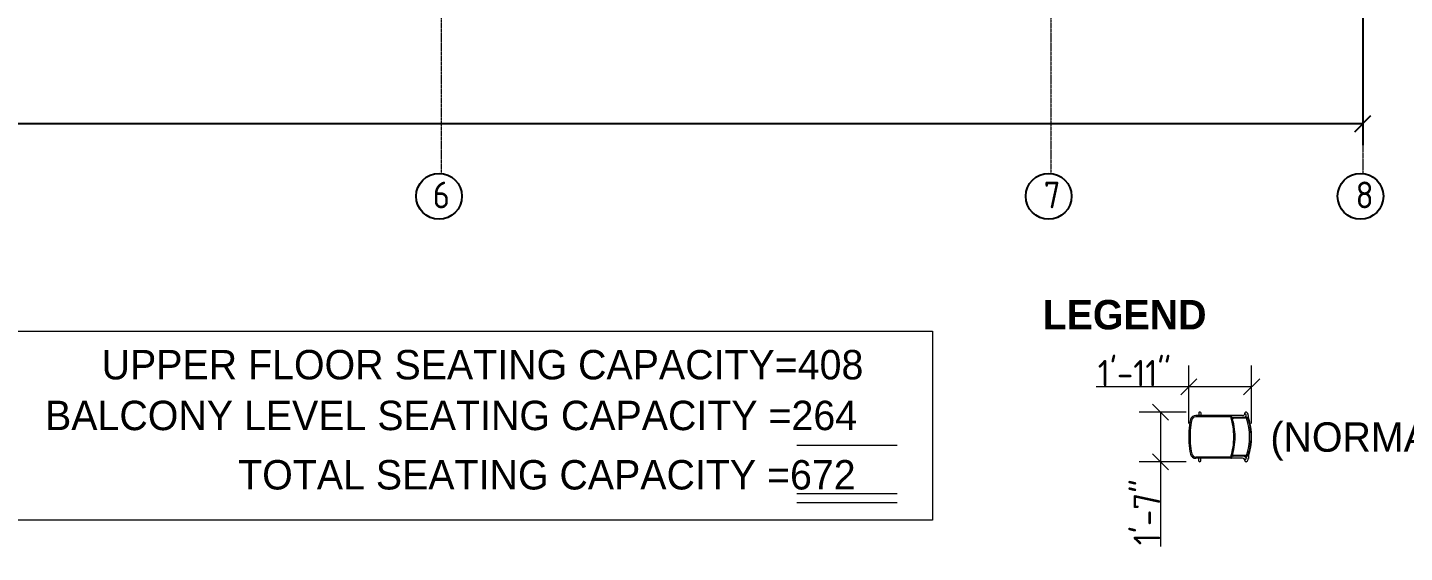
# Model space of a CAD drawing. Extents: x -95606 to 113309, y -42160 to -940.
# Drawn here: x -41603 to -41088, y -20397 to -20201 of the extents above; entities that cross this region are included whole.
import ezdxf

# ---------------------------------------------------------------- set-up
doc = ezdxf.new("R2010")
doc.units = 0
doc.header["$LTSCALE"] = 0.02
doc.header["$MEASUREMENT"] = 0
doc.header["$PDMODE"] = 3
doc.header["$PDSIZE"] = -2
doc.linetypes.add('ACAD_ISO04W100', pattern=[30, 24, -3, 0, -3])
doc.linetypes.add('CENTERX2', pattern=[101.6, 63.5, -12.7, 12.7, -12.7])
doc.layers.get('0').update_dxf_attribs({"linetype": 'CONTINUOUS'})
doc.layers.get('DEFPOINTS').update_dxf_attribs({"linetype": 'CONTINUOUS'})
for name, color, linetype, lineweight in [('dimension', 250, 'CONTINUOUS', 18), ('DOOR WIN TEXT', 102, 'CONTINUOUS', 25), ('RBH CENTER LINE', 1, 'ACAD_ISO04W100', 13), ('RBH DIMENSIONS', 8, 'CONTINUOUS', 15), ('RBH TEXT', 50, 'CONTINUOUS', 13), ('RBH TEXT FRAME', 90, 'CONTINUOUS', 25), ('RBH WALL - 0.18', 252, 'CONTINUOUS', 18), ('RBH WALL - 0.30', 7, 'CONTINUOUS', 30), ('RBH-FURNITURE', 112, 'CONTINUOUS', 15)]:
    doc.layers.add(name, color=color, linetype=linetype, lineweight=lineweight)
doc.styles.add('RBH-225', font='ARIALN.TTF', dxfattribs={"height": 225})
doc.styles.get("Standard").update_dxf_attribs({"font": 'ISOCP'})
doc.dimstyles.new('RBH DIM 01', dxfattribs={"dimtxt": 10, "dimasz": 6, "dimexe": 8, "dimexo": 5, "dimgap": 0.09, "dimtad": 1, "dimdec": 0, "dimzin": 0, "dimdsep": 46, "dimlunit": 4, "dimtxsty": 'Standard', "dimblk": 'OBLIQUE', "dimcen": 0.09, "dimclrd": 4, "dimclre": 1, "dimclrt": 2, "dimadec": 0, "dimazin": 0, "dimtfac": 1, "dimtdec": 0, "dimtofl": 0, "dimtmove": 0, "dimatfit": 3, "dimldrblk": 'OPEN30', "dimfxl": 1, "dimtolj": 1, "dimtzin": 0, "dimlwd": -1, "dimlwe": -1, "dimarcsym": 0})

# ---------------------------------------------------------------- blocks, each defined once
blk = doc.blocks.new('_Oblique')
at = {"color": 0, "linetype": 'ByBlock', "lineweight": -2}
blk.add_line((-0.5, -0.5), (0.5, 0.5), dxfattribs=at)
blk = doc.blocks.new('*D1021')
at = {"layer": 'DEFPOINTS', "color": 0, "lineweight": -2, "ltscale": 0.75, "transparency": 16777216}
for p in [(-42515.37, -20133.46), (-41103.39, -20133.46), (-41103.39, -20237.03)]:
    blk.add_point(p, dxfattribs=at)
at = {"layer": 'DOOR WIN TEXT', "color": 1, "ltscale": 0.75, "transparency": 16777216}
for p, q in [((-42515.37, -20138.46), (-42515.37, -20245.03)), ((-41103.39, -20138.46), (-41103.39, -20245.03))]:
    blk.add_line(p, q, dxfattribs=at)
at = {"layer": 'DOOR WIN TEXT', "color": 4, "ltscale": 0.75, "transparency": 16777216}
blk.add_line((-42515.37, -20237.03), (-41103.39, -20237.03), dxfattribs=at)
at = {"layer": 'DOOR WIN TEXT', "color": 4, "ltscale": 0.75, "transparency": 16777216, "xscale": 6, "yscale": 6, "zscale": 6, "rotation": 180}
blk.add_blockref('_Oblique', (-42515.37, -20237.03), dxfattribs=at)
at = {"layer": 'DOOR WIN TEXT', "color": 4, "ltscale": 0.75, "transparency": 16777216, "xscale": 6, "yscale": 6, "zscale": 6}
blk.add_blockref('_Oblique', (-41103.39, -20237.03), dxfattribs=at)
at = {"layer": 'DOOR WIN TEXT', "color": 2, "ltscale": 0.75, "transparency": 16777216, "insert": (-41809.38, -20231.94), "char_height": 10, "attachment_point": 5}
blk.add_mtext('\\A1;117\'-8"', dxfattribs=at)
blk = doc.blocks.new('_Open30')
at = {"color": 0, "linetype": 'ByBlock', "lineweight": -2}
for p, q in [((-1, 0.268), (0, 0)), ((0, 0), (-1, -0.268)), ((0, 0), (-1, 0))]:
    blk.add_line(p, q, dxfattribs=at)
blk = doc.blocks.new('RGR')
at = {"layer": 'RBH-FURNITURE', "color": 253}
for p, q in [((-7.25, 5.44), (-8.03, 5.44)), ((-7.25, 5.44), (-7.25, -0.21)), ((-7.01, 5.26), (-7.01, -0.2)), ((7.01, 5.26), (7.01, -0.2)), ((7.25, 5.44), (8.03, 5.44)), ((7.25, 5.44), (7.25, -0.21)), ((-8.91, 4.13), (-8.91, 4.13)), ((-7.97, 3.23), (-7.97, -1)), ((-7.25, 4.64), (-7.92, 4.64)), ((-7.74, 4.64), (-7.86, 4.64)), ((-7.74, 4.64), (-7.86, 4.64)), ((7.25, 4.64), (7.92, 4.64)), ((7.74, 4.64), (7.86, 4.64)), ((7.74, 4.64), (7.86, 4.64)), ((7.97, 3.23), (7.97, -1)), ((8.91, 4.13), (8.91, 4.13)), ((-8.01, -1.19), (-8.01, -14.23)), ((-7.53, -1.25), (-7.53, -14.23)), ((7.53, -1.25), (7.53, -14.23)), ((8.01, -1.19), (8.01, -14.23)), ((-9.07, -12.41), (-8.01, -12.41)), ((-9.07, -13.13), (-8.01, -13.13)), ((9.07, -12.41), (8.01, -12.41)), ((9.07, -13.13), (8.01, -13.13)), ((-2.36, -16.34), (2.36, -16.34)), ((-2.18, -16.84), (2.18, -16.84))]:
    blk.add_line(p, q, dxfattribs=at)
for centre, radius, start, end in [((-7.86, 3.74), 1.7, 111.8706, 142.152), ((-7.86, 3.74), 1.7, 90, 111.8706), ((0, -15.36), 22.02, 70.784, 109.216), ((0.24, -17.39), 23.91, 90.5791, 108.2517), ((0.23, -16.12), 22.57, 90.5894, 109.3529), ((0, -16.08), 21.99, 71.4193, 108.5807), ((-0.24, -17.39), 23.91, 71.7483, 89.4209), ((-0.23, -16.12), 22.57, 70.6471, 89.4106), ((7.86, 3.74), 1.7, 68.1294, 90), ((7.86, 3.74), 1.7, 37.848, 68.1294), ((-8.89, 4.53), 0.4, 140.5482, 182.3926), ((-8.89, 4.53), 0.4, 180, 323.7562), ((-8.87, 3.23), 0.9, 0, 90), ((-7.86, 3.74), 0.9, 90, 142.152), ((-8.87, 3.23), 1.7, 41.0598, 56.113), ((0.25, -26.03), 26.51, 90.5317, 107.3791), ((-8.87, 3.23), 1.7, 17.6472, 41.0598), ((0.25, -26.03), 26.03, 90.5415, 107.2493), ((-0.25, -26.03), 26.51, 72.6209, 89.4683), ((-0.25, -26.03), 26.03, 72.7507, 89.4585), ((8.87, 3.23), 1.7, 138.9402, 162.3528), ((8.87, 3.23), 1.7, 123.887, 138.9402), ((7.86, 3.74), 0.9, 37.848, 90), ((8.87, 3.23), 0.9, 90, 180), ((8.89, 4.53), 0.4, 216.2438, 0), ((8.89, 4.53), 0.4, 357.6074, 39.4518), ((-7.53, -1.19), 0.48, 107.3791, 180), ((-7.45, -1.25), 0.08, 107.2493, 180), ((-6.73, -0.17), 0.519, 184.9854, 227.7895), ((-6.73, -0.17), 0.279, 186.7996, 277.5565), ((6.73, -0.17), 0.279, 262.4435, 353.2004), ((6.73, -0.17), 0.519, 312.2105, 355.0146), ((7.45, -1.25), 0.08, 0, 72.7507), ((7.53, -1.19), 0.48, 0, 72.6209), ((-8.9, -12.77), 0.4, 115.8419, 244.1581), ((-6.01, -14.23), 2, 179.9999, 257.0769), ((-6.01, -14.23), 1.52, 179.9999, 257.0769), ((6.01, -14.23), 1.52, 282.9231, 0.0001), ((6.01, -14.23), 2, 282.9231, 0.0001), ((8.9, -12.77), 0.4, 295.8419, 64.1581), ((0.23, 12.96), 29.9, 257.0767, 265.3679), ((0.23, 12.96), 29.42, 257.0767, 264.9386), ((-0.23, 12.96), 29.9, 274.6321, 282.9233), ((-0.23, 12.96), 29.42, 275.0614, 282.9233)]:
    blk.add_arc(centre, radius, start, end, dxfattribs=at)
blk = doc.blocks.new('CHAIR')
at = {"layer": 'RBH DIMENSIONS', "rotation": 270}
blk.add_blockref('RGR', (12.16, 0), dxfattribs=at)
blk = doc.blocks.new('*D996')
at = {"layer": 'DEFPOINTS', "color": 0, "lineweight": -2, "ltscale": 0.75, "transparency": 16777216}
for p in [(-41168.42, -20335.46), (-41168.42, -20354.17), (-41144.92, -20354.17)]:
    blk.add_point(p, dxfattribs=at)
at = {"layer": 'dimension', "color": 1, "ltscale": 0.75, "transparency": 16777216}
for p, q in [((-41168.42, -20349.17), (-41168.42, -20327.46)), ((-41144.92, -20349.17), (-41144.92, -20327.46))]:
    blk.add_line(p, q, dxfattribs=at)
at = {"layer": 'dimension', "color": 4, "ltscale": 0.75, "transparency": 16777216}
for p, q in [((-41168.42, -20335.46), (-41203.1, -20335.46)), ((-41144.92, -20335.46), (-41168.42, -20335.46))]:
    blk.add_line(p, q, dxfattribs=at)
at = {"layer": 'dimension', "color": 4, "ltscale": 0.75, "transparency": 16777216, "xscale": 6, "yscale": 6, "zscale": 6, "rotation": 180}
blk.add_blockref('_Oblique', (-41168.42, -20335.46), dxfattribs=at)
at = {"layer": 'dimension', "color": 4, "ltscale": 0.75, "transparency": 16777216, "xscale": 6, "yscale": 6, "zscale": 6}
blk.add_blockref('_Oblique', (-41144.92, -20335.46), dxfattribs=at)
at = {"layer": 'dimension', "color": 2, "ltscale": 0.75, "transparency": 16777216, "insert": (-41188.76, -20330.37), "char_height": 10, "attachment_point": 5}
blk.add_mtext('\\A1;1\'-11"', dxfattribs=at)
blk = doc.blocks.new('*D1095')
at = {"layer": 'DEFPOINTS', "color": 0, "lineweight": -2, "ltscale": 0.75, "transparency": 16777216}
for p in [(-41164.35, -20344.87), (-41179, -20363.47), (-41164.35, -20363.47)]:
    blk.add_point(p, dxfattribs=at)
at = {"layer": 'dimension', "color": 1, "ltscale": 0.75, "transparency": 16777216}
for p, q in [((-41169.35, -20344.87), (-41187, -20344.87)), ((-41169.35, -20363.47), (-41187, -20363.47))]:
    blk.add_line(p, q, dxfattribs=at)
at = {"layer": 'dimension', "color": 4, "ltscale": 0.75, "transparency": 16777216}
for p, q in [((-41179, -20344.87), (-41179, -20363.47)), ((-41179, -20363.47), (-41179, -20395.15))]:
    blk.add_line(p, q, dxfattribs=at)
at = {"layer": 'dimension', "color": 4, "ltscale": 0.75, "transparency": 16777216, "xscale": 6, "yscale": 6, "zscale": 6}
for p, rotation in [((-41179, -20344.87), 90), ((-41179, -20363.47), 270)]:
    blk.add_blockref('_Oblique', p, dxfattribs=dict(at, rotation=rotation))
at = {"layer": 'dimension', "color": 2, "ltscale": 0.75, "transparency": 16777216, "insert": (-41184.09, -20382.31), "char_height": 10, "attachment_point": 5, "rotation": 90}
blk.add_mtext('\\A1;1\'-7"', dxfattribs=at)

msp = doc.modelspace()

# ---------------------------------------------------------------- linework, layer by layer
at = {"layer": 'RBH CENTER LINE', "linetype": 'CENTERX2', "ltscale": 0.12}
for p, q in [((-41447.996, -19434.459), (-41447.996, -20255.646)), ((-41219.996, -19434.459), (-41219.996, -20255.646))]:
    msp.add_line(p, q, dxfattribs=at)
at = {"layer": 'RBH CENTER LINE', "ltscale": 0.75}
msp.add_line((-41103.393, -19446.195), (-41103.393, -20255.646), dxfattribs=at)
at = {"layer": 'RBH TEXT FRAME'}
for centre in [(-41448.825, -20264.184), (-41220.825, -20264.184), (-41104.221, -20264.184)]:
    msp.add_circle(centre, 8.578, dxfattribs=at)
at = {"layer": 'RBH WALL - 0.18', "ltscale": 0.75}
for p, q in [((-41277.486, -20357.38), (-41314.973, -20357.38)), ((-41277.486, -20375.505), (-41314.973, -20375.505)), ((-41277.486, -20378.789), (-41314.973, -20378.789))]:
    msp.add_line(p, q, dxfattribs=at)
msp.add_lwpolyline([(-41608.351, -20314.668), (-41264.295, -20314.668), (-41264.295, -20385.312), (-41608.351, -20385.312)], close=True, dxfattribs=at)

# ---------------------------------------------------------------- block references
at = {"layer": 'RBH WALL - 0.30'}
msp.add_blockref('CHAIR', (-41163.736, -20354.168), dxfattribs=at)

# ---------------------------------------------------------------- texts
at = {"layer": 'RBH TEXT', "char_height": 10, "attachment_point": 1}
for s, insert in [('\\pi9.279;6', (-41460.487, -20258.687)), ('\\pi9.8262;7', (-41232.487, -20258.687)), ('\\pi9.8262;8', (-41115.884, -20258.687))]:
    msp.add_mtext_dynamic_manual_height_columns(s, width=23.65244, gutter_width=1, heights=[0], dxfattribs=dict(at, insert=insert))
at = {"layer": 'RBH TEXT', "color": 0, "char_height": 11, "attachment_point": 1, "style": 'RBH-225'}
for s, width, insert in [('\\pi167.28;{\\fStylus BT|b1|i0|c0|p34;LEGEND}', 389.26937, (-41390.364, -20302.961)), ('\\pi38.702;{\\fStylus BT|b0|i0|c0|p34;UPPER FLOOR SEATING CAPACITY=408}', 372.69753, (-41613.713, -20321.656)), ('\\pi37.12;{\\fStylus BT|b0|i0|c0|p34;BALCONY LEVEL SEATING CAPACITY =264}', 389.26937, (-41633.293, -20340.638)), ('\\pi127.8;{\\fStylus BT|b0|i0|c0|p34;(NORMAL CHAIRS)}', 389.26937, (-41265.713, -20348.709)), ('\\pi72.882;{\\fStylus BT|b0|i0|c0|p34;TOTAL SEATING CAPACITY =672}', 389.26937, (-41596.832, -20362.828))]:
    msp.add_mtext_dynamic_manual_height_columns(s, width=width, gutter_width=1, heights=[0], dxfattribs=dict(at, insert=insert))

# ---------------------------------------------------------------- dimensions: what is measured, and where the dimension line sits
at = {"layer": 'dimension', "ltscale": 0.75}
dim = msp.add_linear_dim(base=(-41168.418, -20335.465), p1=(-41144.92, -20354.168), p2=(-41168.418, -20354.168), dimstyle='RBH DIM 01', dxfattribs=at)
dim.commit()
dim.dimension.update_dxf_attribs({"geometry": '*D996', "text_midpoint": (-41188.758, -20330.375)})
dim = msp.add_linear_dim(base=(-41179.001, -20363.468), p1=(-41164.345, -20344.868), p2=(-41164.345, -20363.468), angle=90, dimstyle='RBH DIM 01', dxfattribs=at)
dim.commit()
dim.dimension.update_dxf_attribs({"geometry": '*D1095', "text_midpoint": (-41184.091, -20382.308)})
at = {"layer": 'DOOR WIN TEXT', "ltscale": 0.75}
dim = msp.add_linear_dim(base=(-41103.393, -20237.033), p1=(-42515.374, -20133.459), p2=(-41103.393, -20133.459), dimstyle='RBH DIM 01', dxfattribs=at)
dim.commit()
dim.dimension.update_dxf_attribs({"geometry": '*D1021', "text_midpoint": (-41809.383, -20231.943)})

doc.saveas('drawing.dxf')
